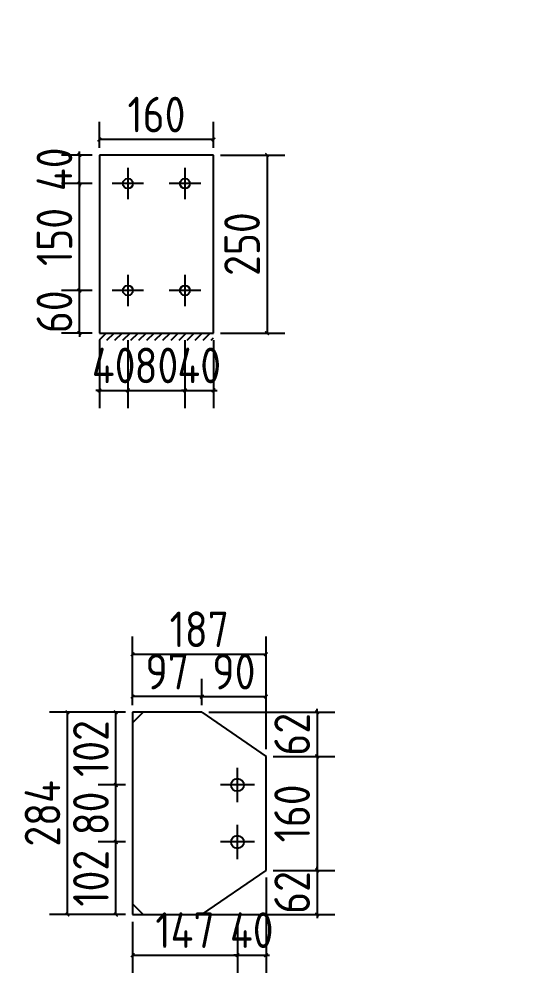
# Model space of a CAD drawing. Extents: x 533809 to 747315, y -17138 to 180511.
# Drawn here: x 666013 to 667465, y 130709 to 133386 of the extents above; entities that cross this region are included whole.
import ezdxf

# ---------------------------------------------------------------- set-up
doc = ezdxf.new("R2010")
doc.units = 0
doc.header["$LTSCALE"] = 1000
doc.header["$MEASUREMENT"] = 0
doc.layers.add('AXIS', color=3, linetype='Continuous')
doc.styles.get("Standard").update_dxf_attribs({"font": 'gbenor.shx', "bigfont": 'gbcbig.shx'})
doc.dimstyles.get("Standard").update_dxf_attribs({"dimscale": 100, "dimtxt": 3.5, "dimasz": 1, "dimexe": 2.5, "dimexo": 3, "dimgap": 1.5, "dimtad": 1, "dimdec": 0, "dimzin": 0, "dimdsep": 46, "dimtxsty": 'Standard', "dimblk": 'ARCHTICK', "dimcen": 0.09, "dimadec": 0, "dimazin": 0, "dimtfac": 1, "dimtdec": 0, "dimtix": 1, "dimtmove": 2, "dimatfit": 3, "dimfxl": 1, "dimtolj": 1, "dimtzin": 0, "dimarcsym": 0})

# ---------------------------------------------------------------- blocks, each defined once
blk = doc.blocks.new('_ArchTick')
at = {"color": 0, "linetype": 'ByBlock', "const_width": 0.4}
blk.add_lwpolyline([(-0.5, -0.5), (0.5, 0.5)], dxfattribs=at)
blk = doc.blocks.new('*D1177')
at = {"layer": 'AXIS', "color": 3, "lineweight": -2}
for p, q in [((666344.1, 133862), (666314.1, 133561.8)), ((666324, 133661.3), (670777.2, 133216)), ((670797.3, 133416.7), (670767.3, 133116.5))]:
    blk.add_line(p, q, dxfattribs=at)
at = {"layer": 'Defpoints', "color": 0}
for p in [(666354, 133961.5), (670807.2, 133516.2), (670777.2, 133216)]:
    blk.add_point(p, dxfattribs=at)
at = {"layer": 'AXIS', "color": 3, "lineweight": -2, "xscale": 50, "yscale": 50, "zscale": 50}
for p, rotation in [((666324, 133661.3), 174.2894068624242), ((670777.2, 133216), 354.2894068624242)]:
    blk.add_blockref('_ArchTick', p, dxfattribs=dict(at, rotation=rotation))
at = {"layer": 'AXIS', "color": 0, "insert": (668568.5, 133617.7), "char_height": 150, "attachment_point": 5, "rotation": 354.2894}
blk.add_mtext('\\A1;右下翼板 4475', dxfattribs=at)
blk = doc.blocks.new('*D1188')
at = {"color": 3, "lineweight": -2}
for p, q in [((666238.2, 132484.8), (666238.2, 132294.2)), ((666318.2, 132484.8), (666318.2, 132294.2)), ((666238.2, 132344.2), (666228.2, 132344.2)), ((666238.2, 132344.2), (666318.2, 132344.2)), ((666318.2, 132344.2), (666328.2, 132344.2))]:
    blk.add_line(p, q, dxfattribs=at)
at = {"layer": 'Defpoints', "color": 0}
for p in [(666238.2, 132504.8), (666318.2, 132504.8), (666318.2, 132344.2)]:
    blk.add_point(p, dxfattribs=at)
at = {"color": 3, "lineweight": -2, "xscale": 10, "yscale": 10, "zscale": 10}
blk.add_blockref('_ArchTick', (666238.2, 132344.2), dxfattribs=at)
at = {"color": 3, "lineweight": -2, "xscale": 10, "yscale": 10, "zscale": 10, "rotation": 180}
blk.add_blockref('_ArchTick', (666318.2, 132344.2), dxfattribs=at)
at = {"color": 0, "insert": (666278.2, 132414.2), "char_height": 100, "attachment_point": 5}
blk.add_mtext('\\A1;40', dxfattribs=at)
blk = doc.blocks.new('*D1157')
at = {"color": 3, "lineweight": -2}
for p, q in [((666318.2, 132484.8), (666318.2, 132294.2)), ((666478.2, 132484.8), (666478.2, 132294.2)), ((666318.2, 132344.2), (666478.2, 132344.2))]:
    blk.add_line(p, q, dxfattribs=at)
at = {"layer": 'Defpoints', "color": 0}
for p in [(666318.2, 132504.8), (666478.2, 132504.8), (666478.2, 132344.2)]:
    blk.add_point(p, dxfattribs=at)
at = {"color": 3, "lineweight": -2, "xscale": 10, "yscale": 10, "zscale": 10, "rotation": 180}
blk.add_blockref('_ArchTick', (666318.2, 132344.2), dxfattribs=at)
at = {"color": 3, "lineweight": -2, "xscale": 10, "yscale": 10, "zscale": 10}
blk.add_blockref('_ArchTick', (666478.2, 132344.2), dxfattribs=at)
at = {"color": 0, "insert": (666398.2, 132414.2), "char_height": 100, "attachment_point": 5}
blk.add_mtext('\\A1;80', dxfattribs=at)
blk = doc.blocks.new('*D1158')
at = {"color": 3, "lineweight": -2}
for p, q in [((666478.2, 132484.8), (666478.2, 132294.2)), ((666558.2, 132484.8), (666558.2, 132294.2)), ((666478.2, 132344.2), (666468.2, 132344.2)), ((666478.2, 132344.2), (666558.2, 132344.2)), ((666558.2, 132344.2), (666568.2, 132344.2))]:
    blk.add_line(p, q, dxfattribs=at)
at = {"layer": 'Defpoints', "color": 0}
for p in [(666478.2, 132504.8), (666558.2, 132504.8), (666558.2, 132344.2)]:
    blk.add_point(p, dxfattribs=at)
at = {"color": 3, "lineweight": -2, "xscale": 10, "yscale": 10, "zscale": 10}
blk.add_blockref('_ArchTick', (666478.2, 132344.2), dxfattribs=at)
at = {"color": 3, "lineweight": -2, "xscale": 10, "yscale": 10, "zscale": 10, "rotation": 180}
blk.add_blockref('_ArchTick', (666558.2, 132344.2), dxfattribs=at)
at = {"color": 0, "insert": (666518.2, 132414.2), "char_height": 100, "attachment_point": 5}
blk.add_mtext('\\A1;40', dxfattribs=at)
blk = doc.blocks.new('*D1159')
at = {"color": 3, "lineweight": -2}
for p, q in [((666182.1, 132624.8), (666182.1, 132634.8)), ((666218.2, 132624.8), (666132.1, 132624.8)), ((666182.1, 132504.8), (666182.1, 132624.8)), ((666218.2, 132504.8), (666132.1, 132504.8)), ((666182.1, 132504.8), (666182.1, 132494.8))]:
    blk.add_line(p, q, dxfattribs=at)
at = {"layer": 'Defpoints', "color": 0}
for p in [(666182.1, 132624.8), (666238.2, 132624.8), (666238.2, 132504.8)]:
    blk.add_point(p, dxfattribs=at)
at = {"color": 3, "lineweight": -2, "xscale": 10, "yscale": 10, "zscale": 10}
for p, rotation in [((666182.1, 132624.8), 270), ((666182.1, 132504.8), 90)]:
    blk.add_blockref('_ArchTick', p, dxfattribs=dict(at, rotation=rotation))
at = {"color": 0, "insert": (666112.1, 132564.8), "char_height": 100, "attachment_point": 5, "rotation": 90}
blk.add_mtext('\\A1;60', dxfattribs=at)
blk = doc.blocks.new('*D1160')
at = {"color": 3, "lineweight": -2}
for p, q in [((666218.2, 132924.8), (666132.1, 132924.8)), ((666182.1, 132624.8), (666182.1, 132924.8)), ((666218.2, 132624.8), (666132.1, 132624.8))]:
    blk.add_line(p, q, dxfattribs=at)
at = {"layer": 'Defpoints', "color": 0}
for p in [(666182.1, 132924.8), (666238.2, 132924.8), (666238.2, 132624.8)]:
    blk.add_point(p, dxfattribs=at)
at = {"color": 3, "lineweight": -2, "xscale": 10, "yscale": 10, "zscale": 10}
for p, rotation in [((666182.1, 132924.8), 90), ((666182.1, 132624.8), 270)]:
    blk.add_blockref('_ArchTick', p, dxfattribs=dict(at, rotation=rotation))
at = {"color": 0, "insert": (666112.1, 132774.8), "char_height": 100, "attachment_point": 5, "rotation": 90}
blk.add_mtext('\\A1;150', dxfattribs=at)
blk = doc.blocks.new('*D1189')
at = {"color": 3, "lineweight": -2}
for p, q in [((666218.2, 133004.8), (666132.1, 133004.8)), ((666182.1, 133004.8), (666182.1, 133014.8)), ((666182.1, 132924.8), (666182.1, 133004.8)), ((666218.2, 132924.8), (666132.1, 132924.8)), ((666182.1, 132924.8), (666182.1, 132914.8))]:
    blk.add_line(p, q, dxfattribs=at)
at = {"layer": 'Defpoints', "color": 0}
for p in [(666182.1, 133004.8), (666238.2, 133004.8), (666238.2, 132924.8)]:
    blk.add_point(p, dxfattribs=at)
at = {"color": 3, "lineweight": -2, "xscale": 10, "yscale": 10, "zscale": 10}
for p, rotation in [((666182.1, 133004.8), 270), ((666182.1, 132924.8), 90)]:
    blk.add_blockref('_ArchTick', p, dxfattribs=dict(at, rotation=rotation))
at = {"color": 0, "insert": (666112.1, 132964.8), "char_height": 100, "attachment_point": 5, "rotation": 90}
blk.add_mtext('\\A1;40', dxfattribs=at)
blk = doc.blocks.new('*D1190')
at = {"color": 3, "lineweight": -2}
for p, q in [((666238.2, 133024.8), (666238.2, 133098.4)), ((666558.2, 133024.8), (666558.2, 133098.4)), ((666558.2, 133048.4), (666238.2, 133048.4))]:
    blk.add_line(p, q, dxfattribs=at)
at = {"layer": 'Defpoints', "color": 0}
for p in [(666238.2, 133048.4), (666238.2, 133004.8), (666558.2, 133004.8)]:
    blk.add_point(p, dxfattribs=at)
at = {"color": 3, "lineweight": -2, "xscale": 10, "yscale": 10, "zscale": 10, "rotation": 180}
blk.add_blockref('_ArchTick', (666238.2, 133048.4), dxfattribs=at)
at = {"color": 3, "lineweight": -2, "xscale": 10, "yscale": 10, "zscale": 10}
blk.add_blockref('_ArchTick', (666558.2, 133048.4), dxfattribs=at)
at = {"color": 0, "insert": (666398.2, 133118.4), "char_height": 100, "attachment_point": 5}
blk.add_mtext('\\A1;160', dxfattribs=at)
blk = doc.blocks.new('*D1161')
at = {"color": 3, "lineweight": -2}
for p, q in [((666578.2, 133004.8), (666758.3, 133004.8)), ((666708.3, 133004.8), (666708.3, 132504.8)), ((666578.2, 132504.8), (666758.3, 132504.8))]:
    blk.add_line(p, q, dxfattribs=at)
at = {"layer": 'Defpoints', "color": 0}
for p in [(666558.2, 133004.8), (666558.2, 132504.8), (666708.3, 132504.8)]:
    blk.add_point(p, dxfattribs=at)
at = {"color": 3, "lineweight": -2, "xscale": 10, "yscale": 10, "zscale": 10}
for p, rotation in [((666708.3, 133004.8), 90), ((666708.3, 132504.8), 270)]:
    blk.add_blockref('_ArchTick', p, dxfattribs=dict(at, rotation=rotation))
at = {"color": 0, "insert": (666638.3, 132754.8), "char_height": 100, "attachment_point": 5, "rotation": 90}
blk.add_mtext('\\A1;250', dxfattribs=at)
blk = doc.blocks.new('*D2214')
at = {"color": 3, "lineweight": -2}
for p, q in [((666311.4, 131076.9), (666234.4, 131076.9)), ((666284.4, 130872.9), (666284.4, 131076.9)), ((666311.4, 130872.9), (666234.4, 130872.9))]:
    blk.add_line(p, q, dxfattribs=at)
at = {"layer": 'Defpoints', "color": 0}
for p in [(666284.4, 131076.9), (666331.4, 131076.9), (666331.4, 130872.9)]:
    blk.add_point(p, dxfattribs=at)
at = {"color": 3, "lineweight": -2, "xscale": 10, "yscale": 10, "zscale": 10}
for p, rotation in [((666284.4, 131076.9), 90), ((666284.4, 130872.9), 270)]:
    blk.add_blockref('_ArchTick', p, dxfattribs=dict(at, rotation=rotation))
at = {"color": 0, "insert": (666214.4, 130974.9), "char_height": 100, "attachment_point": 5, "rotation": 90}
blk.add_mtext('\\A1;102', dxfattribs=at)
blk = doc.blocks.new('*D2202')
at = {"color": 3, "lineweight": -2}
for p, q in [((666311.4, 131236.9), (666234.4, 131236.9)), ((666284.4, 131076.9), (666284.4, 131236.9)), ((666311.4, 131076.9), (666234.4, 131076.9))]:
    blk.add_line(p, q, dxfattribs=at)
at = {"layer": 'Defpoints', "color": 0}
for p in [(666284.4, 131236.9), (666331.4, 131236.9), (666331.4, 131076.9)]:
    blk.add_point(p, dxfattribs=at)
at = {"color": 3, "lineweight": -2, "xscale": 10, "yscale": 10, "zscale": 10}
for p, rotation in [((666284.4, 131236.9), 90), ((666284.4, 131076.9), 270)]:
    blk.add_blockref('_ArchTick', p, dxfattribs=dict(at, rotation=rotation))
at = {"color": 0, "insert": (666214.4, 131156.9), "char_height": 100, "attachment_point": 5, "rotation": 90}
blk.add_mtext('\\A1;80', dxfattribs=at)
blk = doc.blocks.new('*D2215')
at = {"color": 3, "lineweight": -2}
for p, q in [((666311.4, 131440.9), (666234.4, 131440.9)), ((666284.4, 131236.9), (666284.4, 131440.9)), ((666311.4, 131236.9), (666234.4, 131236.9))]:
    blk.add_line(p, q, dxfattribs=at)
at = {"layer": 'Defpoints', "color": 0}
for p in [(666284.4, 131440.9), (666331.4, 131440.9), (666331.4, 131236.9)]:
    blk.add_point(p, dxfattribs=at)
at = {"color": 3, "lineweight": -2, "xscale": 10, "yscale": 10, "zscale": 10}
for p, rotation in [((666284.4, 131440.9), 90), ((666284.4, 131236.9), 270)]:
    blk.add_blockref('_ArchTick', p, dxfattribs=dict(at, rotation=rotation))
at = {"color": 0, "insert": (666214.4, 131338.9), "char_height": 100, "attachment_point": 5, "rotation": 90}
blk.add_mtext('\\A1;102', dxfattribs=at)
blk = doc.blocks.new('*D2203')
at = {"color": 3, "lineweight": -2}
for p, q in [((666331.4, 130852.9), (666331.4, 130709.2)), ((666625.4, 130852.9), (666625.4, 130709.2)), ((666331.4, 130759.2), (666625.4, 130759.2))]:
    blk.add_line(p, q, dxfattribs=at)
at = {"layer": 'Defpoints', "color": 0}
for p in [(666331.4, 130872.9), (666625.4, 130872.9), (666625.4, 130759.2)]:
    blk.add_point(p, dxfattribs=at)
at = {"color": 3, "lineweight": -2, "xscale": 10, "yscale": 10, "zscale": 10, "rotation": 180}
blk.add_blockref('_ArchTick', (666331.4, 130759.2), dxfattribs=at)
at = {"color": 3, "lineweight": -2, "xscale": 10, "yscale": 10, "zscale": 10}
blk.add_blockref('_ArchTick', (666625.4, 130759.2), dxfattribs=at)
at = {"color": 0, "insert": (666478.4, 130829.2), "char_height": 100, "attachment_point": 5}
blk.add_mtext('\\A1;147', dxfattribs=at)
blk = doc.blocks.new('*D2204')
at = {"color": 3, "lineweight": -2}
for p, q in [((666705.4, 130976.9), (666705.4, 130709.2)), ((666625.4, 130852.9), (666625.4, 130709.2)), ((666625.4, 130759.2), (666615.4, 130759.2)), ((666625.4, 130759.2), (666705.4, 130759.2)), ((666705.4, 130759.2), (666715.4, 130759.2))]:
    blk.add_line(p, q, dxfattribs=at)
at = {"layer": 'Defpoints', "color": 0}
for p in [(666705.4, 130996.9), (666625.4, 130872.9), (666705.4, 130759.2)]:
    blk.add_point(p, dxfattribs=at)
at = {"color": 3, "lineweight": -2, "xscale": 10, "yscale": 10, "zscale": 10}
blk.add_blockref('_ArchTick', (666625.4, 130759.2), dxfattribs=at)
at = {"color": 3, "lineweight": -2, "xscale": 10, "yscale": 10, "zscale": 10, "rotation": 180}
blk.add_blockref('_ArchTick', (666705.4, 130759.2), dxfattribs=at)
at = {"color": 0, "insert": (666665.4, 130829.2), "char_height": 100, "attachment_point": 5}
blk.add_mtext('\\A1;40', dxfattribs=at)
blk = doc.blocks.new('*D2216')
at = {"color": 3, "lineweight": -2}
for p, q in [((666331.4, 131460.9), (666331.4, 131534.8)), ((666525.4, 131460.9), (666525.4, 131534.8)), ((666525.4, 131484.8), (666331.4, 131484.8))]:
    blk.add_line(p, q, dxfattribs=at)
at = {"layer": 'Defpoints', "color": 0}
for p in [(666331.4, 131484.8), (666331.4, 131440.9), (666525.4, 131440.9)]:
    blk.add_point(p, dxfattribs=at)
at = {"color": 3, "lineweight": -2, "xscale": 10, "yscale": 10, "zscale": 10, "rotation": 180}
blk.add_blockref('_ArchTick', (666331.4, 131484.8), dxfattribs=at)
at = {"color": 3, "lineweight": -2, "xscale": 10, "yscale": 10, "zscale": 10}
blk.add_blockref('_ArchTick', (666525.4, 131484.8), dxfattribs=at)
at = {"color": 0, "insert": (666428.4, 131554.8), "char_height": 100, "attachment_point": 5}
blk.add_mtext('\\A1;97', dxfattribs=at)
blk = doc.blocks.new('*D2217')
at = {"color": 3, "lineweight": -2}
for p, q in [((666311.4, 131440.9), (666098.7, 131440.9)), ((666148.7, 130872.9), (666148.7, 131440.9)), ((666311.4, 130872.9), (666098.7, 130872.9))]:
    blk.add_line(p, q, dxfattribs=at)
at = {"layer": 'Defpoints', "color": 0}
for p in [(666148.7, 131440.9), (666331.4, 131440.9), (666331.4, 130872.9)]:
    blk.add_point(p, dxfattribs=at)
at = {"color": 3, "lineweight": -2, "xscale": 10, "yscale": 10, "zscale": 10}
for p, rotation in [((666148.7, 131440.9), 90), ((666148.7, 130872.9), 270)]:
    blk.add_blockref('_ArchTick', p, dxfattribs=dict(at, rotation=rotation))
at = {"color": 0, "insert": (666078.7, 131156.9), "char_height": 100, "attachment_point": 5, "rotation": 90}
blk.add_mtext('\\A1;284', dxfattribs=at)
blk = doc.blocks.new('*D2218')
at = {"color": 3, "lineweight": -2}
for p, q in [((666525.4, 131460.9), (666525.4, 131534.8)), ((666705.4, 131336.9), (666705.4, 131534.8)), ((666525.4, 131484.8), (666705.4, 131484.8))]:
    blk.add_line(p, q, dxfattribs=at)
at = {"layer": 'Defpoints', "color": 0}
for p in [(666705.4, 131484.8), (666525.4, 131440.9), (666705.4, 131316.9)]:
    blk.add_point(p, dxfattribs=at)
at = {"color": 3, "lineweight": -2, "xscale": 10, "yscale": 10, "zscale": 10, "rotation": 180}
blk.add_blockref('_ArchTick', (666525.4, 131484.8), dxfattribs=at)
at = {"color": 3, "lineweight": -2, "xscale": 10, "yscale": 10, "zscale": 10}
blk.add_blockref('_ArchTick', (666705.4, 131484.8), dxfattribs=at)
at = {"color": 0, "insert": (666615.4, 131554.8), "char_height": 100, "attachment_point": 5}
blk.add_mtext('\\A1;90', dxfattribs=at)
blk = doc.blocks.new('*D2219')
at = {"color": 3, "lineweight": -2}
for p, q in [((666848.7, 131440.9), (666848.7, 131450.9)), ((666545.4, 131440.9), (666898.7, 131440.9)), ((666848.7, 131440.9), (666848.7, 131316.9)), ((666725.4, 131316.9), (666898.7, 131316.9)), ((666848.7, 131316.9), (666848.7, 131306.9))]:
    blk.add_line(p, q, dxfattribs=at)
at = {"layer": 'Defpoints', "color": 0}
for p in [(666525.4, 131440.9), (666705.4, 131316.9), (666848.7, 131316.9)]:
    blk.add_point(p, dxfattribs=at)
at = {"color": 3, "lineweight": -2, "xscale": 10, "yscale": 10, "zscale": 10}
for p, rotation in [((666848.7, 131440.9), 270), ((666848.7, 131316.9), 90)]:
    blk.add_blockref('_ArchTick', p, dxfattribs=dict(at, rotation=rotation))
at = {"color": 0, "insert": (666778.7, 131378.9), "char_height": 100, "attachment_point": 5, "rotation": 90}
blk.add_mtext('\\A1;62', dxfattribs=at)
blk = doc.blocks.new('*D2220')
at = {"color": 3, "lineweight": -2}
for p, q in [((666725.4, 131316.9), (666898.7, 131316.9)), ((666848.7, 131316.9), (666848.7, 130996.9)), ((666725.4, 130996.9), (666898.7, 130996.9))]:
    blk.add_line(p, q, dxfattribs=at)
at = {"layer": 'Defpoints', "color": 0}
for p in [(666705.4, 131316.9), (666705.4, 130996.9), (666848.7, 130996.9)]:
    blk.add_point(p, dxfattribs=at)
at = {"color": 3, "lineweight": -2, "xscale": 10, "yscale": 10, "zscale": 10}
for p, rotation in [((666848.7, 131316.9), 90), ((666848.7, 130996.9), 270)]:
    blk.add_blockref('_ArchTick', p, dxfattribs=dict(at, rotation=rotation))
at = {"color": 0, "insert": (666778.7, 131156.9), "char_height": 100, "attachment_point": 5, "rotation": 90}
blk.add_mtext('\\A1;160', dxfattribs=at)
blk = doc.blocks.new('*D2221')
at = {"color": 3, "lineweight": -2}
for p, q in [((666725.4, 130996.9), (666898.7, 130996.9)), ((666848.7, 130996.9), (666848.7, 131006.9)), ((666848.7, 130996.9), (666848.7, 130872.9)), ((666545.4, 130872.9), (666898.7, 130872.9)), ((666848.7, 130872.9), (666848.7, 130862.9))]:
    blk.add_line(p, q, dxfattribs=at)
at = {"layer": 'Defpoints', "color": 0}
for p in [(666705.4, 130996.9), (666525.4, 130872.9), (666848.7, 130872.9)]:
    blk.add_point(p, dxfattribs=at)
at = {"color": 3, "lineweight": -2, "xscale": 10, "yscale": 10, "zscale": 10}
for p, rotation in [((666848.7, 130996.9), 270), ((666848.7, 130872.9), 90)]:
    blk.add_blockref('_ArchTick', p, dxfattribs=dict(at, rotation=rotation))
at = {"color": 0, "insert": (666778.7, 130934.9), "char_height": 100, "attachment_point": 5, "rotation": 90}
blk.add_mtext('\\A1;62', dxfattribs=at)
blk = doc.blocks.new('*D2205')
at = {"color": 3, "lineweight": -2}
for p, q in [((666331.4, 131460.9), (666331.4, 131653.6)), ((666705.4, 131336.9), (666705.4, 131653.6)), ((666331.4, 131603.6), (666705.4, 131603.6))]:
    blk.add_line(p, q, dxfattribs=at)
at = {"layer": 'Defpoints', "color": 0}
for p in [(666705.4, 131603.6), (666331.4, 131440.9), (666705.4, 131316.9)]:
    blk.add_point(p, dxfattribs=at)
at = {"color": 3, "lineweight": -2, "xscale": 10, "yscale": 10, "zscale": 10, "rotation": 180}
blk.add_blockref('_ArchTick', (666331.4, 131603.6), dxfattribs=at)
at = {"color": 3, "lineweight": -2, "xscale": 10, "yscale": 10, "zscale": 10}
blk.add_blockref('_ArchTick', (666705.4, 131603.6), dxfattribs=at)
at = {"color": 0, "insert": (666518.4, 131673.6), "char_height": 100, "attachment_point": 5}
blk.add_mtext('\\A1;187', dxfattribs=at)
blk = doc.blocks.new('*D2206')
at = {"color": 3, "lineweight": -2}
for p, q in [((666311.4, 131076.9), (666234.4, 131076.9)), ((666284.4, 130872.9), (666284.4, 131076.9)), ((666311.4, 130872.9), (666234.4, 130872.9))]:
    blk.add_line(p, q, dxfattribs=at)
at = {"layer": 'Defpoints', "color": 0}
for p in [(666284.4, 131076.9), (666331.4, 131076.9), (666331.4, 130872.9)]:
    blk.add_point(p, dxfattribs=at)
at = {"color": 3, "lineweight": -2, "xscale": 10, "yscale": 10, "zscale": 10}
for p, rotation in [((666284.4, 131076.9), 90), ((666284.4, 130872.9), 270)]:
    blk.add_blockref('_ArchTick', p, dxfattribs=dict(at, rotation=rotation))
at = {"color": 0, "insert": (666214.4, 130974.9), "char_height": 100, "attachment_point": 5, "rotation": 90}
blk.add_mtext('\\A1;102', dxfattribs=at)
blk = doc.blocks.new('*D2198')
at = {"color": 3, "lineweight": -2}
for p, q in [((666311.4, 131236.9), (666234.4, 131236.9)), ((666284.4, 131076.9), (666284.4, 131236.9)), ((666311.4, 131076.9), (666234.4, 131076.9))]:
    blk.add_line(p, q, dxfattribs=at)
at = {"layer": 'Defpoints', "color": 0}
for p in [(666284.4, 131236.9), (666331.4, 131236.9), (666331.4, 131076.9)]:
    blk.add_point(p, dxfattribs=at)
at = {"color": 3, "lineweight": -2, "xscale": 10, "yscale": 10, "zscale": 10}
for p, rotation in [((666284.4, 131236.9), 90), ((666284.4, 131076.9), 270)]:
    blk.add_blockref('_ArchTick', p, dxfattribs=dict(at, rotation=rotation))
at = {"color": 0, "insert": (666214.4, 131156.9), "char_height": 100, "attachment_point": 5, "rotation": 90}
blk.add_mtext('\\A1;80', dxfattribs=at)
blk = doc.blocks.new('*D2207')
at = {"color": 3, "lineweight": -2}
for p, q in [((666311.4, 131440.9), (666234.4, 131440.9)), ((666284.4, 131236.9), (666284.4, 131440.9)), ((666311.4, 131236.9), (666234.4, 131236.9))]:
    blk.add_line(p, q, dxfattribs=at)
at = {"layer": 'Defpoints', "color": 0}
for p in [(666284.4, 131440.9), (666331.4, 131440.9), (666331.4, 131236.9)]:
    blk.add_point(p, dxfattribs=at)
at = {"color": 3, "lineweight": -2, "xscale": 10, "yscale": 10, "zscale": 10}
for p, rotation in [((666284.4, 131440.9), 90), ((666284.4, 131236.9), 270)]:
    blk.add_blockref('_ArchTick', p, dxfattribs=dict(at, rotation=rotation))
at = {"color": 0, "insert": (666214.4, 131338.9), "char_height": 100, "attachment_point": 5, "rotation": 90}
blk.add_mtext('\\A1;102', dxfattribs=at)
blk = doc.blocks.new('*D2199')
at = {"color": 3, "lineweight": -2}
for p, q in [((666331.4, 130852.9), (666331.4, 130709.2)), ((666625.4, 130852.9), (666625.4, 130709.2)), ((666331.4, 130759.2), (666625.4, 130759.2))]:
    blk.add_line(p, q, dxfattribs=at)
at = {"layer": 'Defpoints', "color": 0}
for p in [(666331.4, 130872.9), (666625.4, 130872.9), (666625.4, 130759.2)]:
    blk.add_point(p, dxfattribs=at)
at = {"color": 3, "lineweight": -2, "xscale": 10, "yscale": 10, "zscale": 10, "rotation": 180}
blk.add_blockref('_ArchTick', (666331.4, 130759.2), dxfattribs=at)
at = {"color": 3, "lineweight": -2, "xscale": 10, "yscale": 10, "zscale": 10}
blk.add_blockref('_ArchTick', (666625.4, 130759.2), dxfattribs=at)
at = {"color": 0, "insert": (666478.4, 130829.2), "char_height": 100, "attachment_point": 5}
blk.add_mtext('\\A1;147', dxfattribs=at)
blk = doc.blocks.new('*D2200')
at = {"color": 3, "lineweight": -2}
for p, q in [((666705.4, 130976.9), (666705.4, 130709.2)), ((666625.4, 130852.9), (666625.4, 130709.2)), ((666625.4, 130759.2), (666615.4, 130759.2)), ((666625.4, 130759.2), (666705.4, 130759.2)), ((666705.4, 130759.2), (666715.4, 130759.2))]:
    blk.add_line(p, q, dxfattribs=at)
at = {"layer": 'Defpoints', "color": 0}
for p in [(666705.4, 130996.9), (666625.4, 130872.9), (666705.4, 130759.2)]:
    blk.add_point(p, dxfattribs=at)
at = {"color": 3, "lineweight": -2, "xscale": 10, "yscale": 10, "zscale": 10}
blk.add_blockref('_ArchTick', (666625.4, 130759.2), dxfattribs=at)
at = {"color": 3, "lineweight": -2, "xscale": 10, "yscale": 10, "zscale": 10, "rotation": 180}
blk.add_blockref('_ArchTick', (666705.4, 130759.2), dxfattribs=at)
at = {"color": 0, "insert": (666665.4, 130829.2), "char_height": 100, "attachment_point": 5}
blk.add_mtext('\\A1;40', dxfattribs=at)
blk = doc.blocks.new('*D2208')
at = {"color": 3, "lineweight": -2}
for p, q in [((666331.4, 131460.9), (666331.4, 131534.8)), ((666525.4, 131460.9), (666525.4, 131534.8)), ((666525.4, 131484.8), (666331.4, 131484.8))]:
    blk.add_line(p, q, dxfattribs=at)
at = {"layer": 'Defpoints', "color": 0}
for p in [(666331.4, 131484.8), (666331.4, 131440.9), (666525.4, 131440.9)]:
    blk.add_point(p, dxfattribs=at)
at = {"color": 3, "lineweight": -2, "xscale": 10, "yscale": 10, "zscale": 10, "rotation": 180}
blk.add_blockref('_ArchTick', (666331.4, 131484.8), dxfattribs=at)
at = {"color": 3, "lineweight": -2, "xscale": 10, "yscale": 10, "zscale": 10}
blk.add_blockref('_ArchTick', (666525.4, 131484.8), dxfattribs=at)
at = {"color": 0, "insert": (666428.4, 131554.8), "char_height": 100, "attachment_point": 5}
blk.add_mtext('\\A1;97', dxfattribs=at)
blk = doc.blocks.new('*D2209')
at = {"color": 3, "lineweight": -2}
for p, q in [((666311.4, 131440.9), (666098.7, 131440.9)), ((666148.7, 130872.9), (666148.7, 131440.9)), ((666311.4, 130872.9), (666098.7, 130872.9))]:
    blk.add_line(p, q, dxfattribs=at)
at = {"layer": 'Defpoints', "color": 0}
for p in [(666148.7, 131440.9), (666331.4, 131440.9), (666331.4, 130872.9)]:
    blk.add_point(p, dxfattribs=at)
at = {"color": 3, "lineweight": -2, "xscale": 10, "yscale": 10, "zscale": 10}
for p, rotation in [((666148.7, 131440.9), 90), ((666148.7, 130872.9), 270)]:
    blk.add_blockref('_ArchTick', p, dxfattribs=dict(at, rotation=rotation))
at = {"color": 0, "insert": (666078.7, 131156.9), "char_height": 100, "attachment_point": 5, "rotation": 90}
blk.add_mtext('\\A1;284', dxfattribs=at)
blk = doc.blocks.new('*D2210')
at = {"color": 3, "lineweight": -2}
for p, q in [((666525.4, 131460.9), (666525.4, 131534.8)), ((666705.4, 131336.9), (666705.4, 131534.8)), ((666525.4, 131484.8), (666705.4, 131484.8))]:
    blk.add_line(p, q, dxfattribs=at)
at = {"layer": 'Defpoints', "color": 0}
for p in [(666705.4, 131484.8), (666525.4, 131440.9), (666705.4, 131316.9)]:
    blk.add_point(p, dxfattribs=at)
at = {"color": 3, "lineweight": -2, "xscale": 10, "yscale": 10, "zscale": 10, "rotation": 180}
blk.add_blockref('_ArchTick', (666525.4, 131484.8), dxfattribs=at)
at = {"color": 3, "lineweight": -2, "xscale": 10, "yscale": 10, "zscale": 10}
blk.add_blockref('_ArchTick', (666705.4, 131484.8), dxfattribs=at)
at = {"color": 0, "insert": (666615.4, 131554.8), "char_height": 100, "attachment_point": 5}
blk.add_mtext('\\A1;90', dxfattribs=at)
blk = doc.blocks.new('*D2211')
at = {"color": 3, "lineweight": -2}
for p, q in [((666848.7, 131440.9), (666848.7, 131450.9)), ((666545.4, 131440.9), (666898.7, 131440.9)), ((666848.7, 131440.9), (666848.7, 131316.9)), ((666725.4, 131316.9), (666898.7, 131316.9)), ((666848.7, 131316.9), (666848.7, 131306.9))]:
    blk.add_line(p, q, dxfattribs=at)
at = {"layer": 'Defpoints', "color": 0}
for p in [(666525.4, 131440.9), (666705.4, 131316.9), (666848.7, 131316.9)]:
    blk.add_point(p, dxfattribs=at)
at = {"color": 3, "lineweight": -2, "xscale": 10, "yscale": 10, "zscale": 10}
for p, rotation in [((666848.7, 131440.9), 270), ((666848.7, 131316.9), 90)]:
    blk.add_blockref('_ArchTick', p, dxfattribs=dict(at, rotation=rotation))
at = {"color": 0, "insert": (666778.7, 131378.9), "char_height": 100, "attachment_point": 5, "rotation": 90}
blk.add_mtext('\\A1;62', dxfattribs=at)
blk = doc.blocks.new('*D2212')
at = {"color": 3, "lineweight": -2}
for p, q in [((666725.4, 131316.9), (666898.7, 131316.9)), ((666848.7, 131316.9), (666848.7, 130996.9)), ((666725.4, 130996.9), (666898.7, 130996.9))]:
    blk.add_line(p, q, dxfattribs=at)
at = {"layer": 'Defpoints', "color": 0}
for p in [(666705.4, 131316.9), (666705.4, 130996.9), (666848.7, 130996.9)]:
    blk.add_point(p, dxfattribs=at)
at = {"color": 3, "lineweight": -2, "xscale": 10, "yscale": 10, "zscale": 10}
for p, rotation in [((666848.7, 131316.9), 90), ((666848.7, 130996.9), 270)]:
    blk.add_blockref('_ArchTick', p, dxfattribs=dict(at, rotation=rotation))
at = {"color": 0, "insert": (666778.7, 131156.9), "char_height": 100, "attachment_point": 5, "rotation": 90}
blk.add_mtext('\\A1;160', dxfattribs=at)
blk = doc.blocks.new('*D2213')
at = {"color": 3, "lineweight": -2}
for p, q in [((666725.4, 130996.9), (666898.7, 130996.9)), ((666848.7, 130996.9), (666848.7, 131006.9)), ((666848.7, 130996.9), (666848.7, 130872.9)), ((666545.4, 130872.9), (666898.7, 130872.9)), ((666848.7, 130872.9), (666848.7, 130862.9))]:
    blk.add_line(p, q, dxfattribs=at)
at = {"layer": 'Defpoints', "color": 0}
for p in [(666705.4, 130996.9), (666525.4, 130872.9), (666848.7, 130872.9)]:
    blk.add_point(p, dxfattribs=at)
at = {"color": 3, "lineweight": -2, "xscale": 10, "yscale": 10, "zscale": 10}
for p, rotation in [((666848.7, 130996.9), 270), ((666848.7, 130872.9), 90)]:
    blk.add_blockref('_ArchTick', p, dxfattribs=dict(at, rotation=rotation))
at = {"color": 0, "insert": (666778.7, 130934.9), "char_height": 100, "attachment_point": 5, "rotation": 90}
blk.add_mtext('\\A1;62', dxfattribs=at)
blk = doc.blocks.new('*D2201')
at = {"color": 3, "lineweight": -2}
for p, q in [((666331.4, 131460.9), (666331.4, 131653.6)), ((666705.4, 131336.9), (666705.4, 131653.6)), ((666331.4, 131603.6), (666705.4, 131603.6))]:
    blk.add_line(p, q, dxfattribs=at)
at = {"layer": 'Defpoints', "color": 0}
for p in [(666705.4, 131603.6), (666331.4, 131440.9), (666705.4, 131316.9)]:
    blk.add_point(p, dxfattribs=at)
at = {"color": 3, "lineweight": -2, "xscale": 10, "yscale": 10, "zscale": 10, "rotation": 180}
blk.add_blockref('_ArchTick', (666331.4, 131603.6), dxfattribs=at)
at = {"color": 3, "lineweight": -2, "xscale": 10, "yscale": 10, "zscale": 10}
blk.add_blockref('_ArchTick', (666705.4, 131603.6), dxfattribs=at)
at = {"color": 0, "insert": (666518.4, 131673.6), "char_height": 100, "attachment_point": 5}
blk.add_mtext('\\A1;187', dxfattribs=at)

msp = doc.modelspace()

# ---------------------------------------------------------------- hatches: boundary and pattern name
h = msp.add_hatch()
h.set_pattern_fill('ANSI31', color=256, scale=10, style=0)
h.set_pattern_definition([(45, (183653.482, -62797.812), (-11.22532015, 11.22532015), [])])
h.paths.add_polyline_path([(666558.2, 132504.8), (666547.9, 132504.8), (666558.2, 132491.5)], flags=17)
h.paths.add_polyline_path([(666547.9, 132504.8), (666238.2, 132504.8), (666238.2, 132484.8), (666558.2, 132484.8), (666558.2, 132491.5)])

# ---------------------------------------------------------------- linework, layer by layer
for p, q in [((666238.2, 133004.8), (666238.2, 132504.8)), ((666558.2, 133004.8), (666238.2, 133004.8)), ((666558.2, 132504.8), (666558.2, 133004.8)), ((666318.2, 132968.8), (666318.2, 132880.8)), ((666478.2, 132968.8), (666478.2, 132880.8)), ((666362.2, 132924.8), (666274.2, 132924.8)), ((666522.2, 132924.8), (666434.2, 132924.8)), ((666318.2, 132668.8), (666318.2, 132580.8)), ((666478.2, 132668.8), (666478.2, 132580.8)), ((666362.2, 132624.8), (666274.2, 132624.8)), ((666522.2, 132624.8), (666434.2, 132624.8)), ((666238.2, 132504.8), (666558.2, 132504.8)), ((666331.4, 131440.9), (666331.4, 130872.9)), ((666525.4, 131440.9), (666331.4, 131440.9)), ((666331.4, 131410.9), (666361.4, 131440.9)), ((666331.4, 131440.9), (666331.4, 130872.9)), ((666525.4, 131440.9), (666331.4, 131440.9)), ((666331.4, 131410.9), (666361.4, 131440.9)), ((666525.4, 131440.9), (666705.4, 131316.9)), ((666525.4, 131440.9), (666705.4, 131316.9)), ((666705.4, 130996.9), (666705.4, 131316.9)), ((666705.4, 130996.9), (666705.4, 131316.9)), ((666625.4, 131188.9), (666625.4, 131284.9)), ((666625.4, 131188.9), (666625.4, 131284.9)), ((666673.4, 131236.9), (666577.4, 131236.9)), ((666673.4, 131236.9), (666577.4, 131236.9)), ((666625.4, 131028.9), (666625.4, 131124.9)), ((666625.4, 131028.9), (666625.4, 131124.9)), ((666673.4, 131076.9), (666577.4, 131076.9)), ((666673.4, 131076.9), (666577.4, 131076.9)), ((666525.4, 130872.9), (666705.4, 130996.9)), ((666525.4, 130872.9), (666705.4, 130996.9)), ((666331.4, 130902.9), (666361.4, 130872.9)), ((666331.4, 130902.9), (666361.4, 130872.9)), ((666331.4, 130872.9), (666525.4, 130872.9)), ((666331.4, 130872.9), (666525.4, 130872.9))]:
    msp.add_line(p, q)
for centre, radius in [((666318.2, 132924.8), 14), ((666478.2, 132924.8), 14), ((666318.2, 132624.8), 14), ((666478.2, 132624.8), 14), ((666625.4, 131236.9), 18), ((666625.4, 131236.9), 18), ((666625.4, 131076.9), 18), ((666625.4, 131076.9), 18)]:
    msp.add_circle(centre, radius)

# ---------------------------------------------------------------- dimensions: what is measured, and where the dimension line sits
for p1, p2, distance, picture, middle in [((666558.2, 133004.8), (666238.2, 133004.8), -43.6, '*D1190', (666398.2, 133118.4)), ((666558.2, 133004.8), (666558.2, 132504.8), 150, '*D1161', (666638.3, 132754.8)), ((666525.4, 131440.9), (666331.4, 131440.9), -43.9, '*D2216', (666428.4, 131554.8)), ((666525.4, 131440.9), (666331.4, 131440.9), -43.9, '*D2208', (666428.4, 131554.8)), ((666331.4, 130872.9), (666331.4, 131440.9), 182.7, '*D2217', (666078.7, 131156.9)), ((666331.4, 130872.9), (666331.4, 131440.9), 182.7, '*D2209', (666078.7, 131156.9))]:
    dim = msp.add_aligned_dim(p1=p1, p2=p2, distance=distance, dimstyle='Standard', override={"dimtxt": 1, "dimasz": 0.1, "dimexe": 0.5, "dimexo": 0.2, "dimgap": 0.2, "dimlfac": 0.5, "dimclrd": 3, "dimclre": 3})
    dim.commit()
    dim.dimension.update_dxf_attribs({"geometry": picture, "text_midpoint": middle})
for base, p1, p2, picture, middle in [((666182.1, 133004.8), (666238.2, 132924.8), (666238.2, 133004.8), '*D1189', (666112.1, 132964.8)), ((666182.1, 132924.8), (666238.2, 132624.8), (666238.2, 132924.8), '*D1160', (666112.1, 132774.8)), ((666182.1, 132624.8), (666238.2, 132504.8), (666238.2, 132624.8), '*D1159', (666112.1, 132564.8)), ((666284.4, 131440.9), (666331.4, 131236.9), (666331.4, 131440.9), '*D2215', (666214.4, 131338.9)), ((666284.4, 131440.9), (666331.4, 131236.9), (666331.4, 131440.9), '*D2207', (666214.4, 131338.9)), ((666848.7, 131316.9), (666525.4, 131440.9), (666705.4, 131316.9), '*D2219', (666778.7, 131378.9)), ((666848.7, 131316.9), (666525.4, 131440.9), (666705.4, 131316.9), '*D2211', (666778.7, 131378.9)), ((666848.7, 130996.9), (666705.4, 131316.9), (666705.4, 130996.9), '*D2220', (666778.7, 131156.9)), ((666848.7, 130996.9), (666705.4, 131316.9), (666705.4, 130996.9), '*D2212', (666778.7, 131156.9)), ((666284.4, 131236.9), (666331.4, 131076.9), (666331.4, 131236.9), '*D2202', (666214.4, 131156.9)), ((666284.4, 131236.9), (666331.4, 131076.9), (666331.4, 131236.9), '*D2198', (666214.4, 131156.9)), ((666284.4, 131076.9), (666331.4, 130872.9), (666331.4, 131076.9), '*D2214', (666214.4, 130974.9)), ((666284.4, 131076.9), (666331.4, 130872.9), (666331.4, 131076.9), '*D2206', (666214.4, 130974.9)), ((666848.7, 130872.9), (666705.4, 130996.9), (666525.4, 130872.9), '*D2221', (666778.7, 130934.9)), ((666848.7, 130872.9), (666705.4, 130996.9), (666525.4, 130872.9), '*D2213', (666778.7, 130934.9))]:
    dim = msp.add_linear_dim(base=base, p1=p1, p2=p2, angle=90, dimstyle='Standard', override={"dimtxt": 1, "dimasz": 0.1, "dimexe": 0.5, "dimexo": 0.2, "dimgap": 0.2, "dimlfac": 0.5, "dimclrd": 3, "dimclre": 3})
    dim.commit()
    dim.dimension.update_dxf_attribs({"geometry": picture, "text_midpoint": middle})
for base, p1, p2, picture, middle in [((666318.2, 132344.2), (666238.2, 132504.8), (666318.2, 132504.8), '*D1188', (666278.2, 132414.2)), ((666478.2, 132344.2), (666318.2, 132504.8), (666478.2, 132504.8), '*D1157', (666398.2, 132414.2)), ((666558.2, 132344.2), (666478.2, 132504.8), (666558.2, 132504.8), '*D1158', (666518.2, 132414.2)), ((666705.4, 131603.6), (666331.4, 131440.9), (666705.4, 131316.9), '*D2205', (666518.4, 131673.6)), ((666705.4, 131603.6), (666331.4, 131440.9), (666705.4, 131316.9), '*D2201', (666518.4, 131673.6)), ((666705.4, 131484.8), (666525.4, 131440.9), (666705.4, 131316.9), '*D2218', (666615.4, 131554.8)), ((666705.4, 131484.8), (666525.4, 131440.9), (666705.4, 131316.9), '*D2210', (666615.4, 131554.8)), ((666705.4, 130759.2), (666625.4, 130872.9), (666705.4, 130996.9), '*D2204', (666665.4, 130829.2)), ((666705.4, 130759.2), (666625.4, 130872.9), (666705.4, 130996.9), '*D2200', (666665.4, 130829.2)), ((666625.4, 130759.2), (666331.4, 130872.9), (666625.4, 130872.9), '*D2203', (666478.4, 130829.2)), ((666625.4, 130759.2), (666331.4, 130872.9), (666625.4, 130872.9), '*D2199', (666478.4, 130829.2))]:
    dim = msp.add_linear_dim(base=base, p1=p1, p2=p2, dimstyle='Standard', override={"dimtxt": 1, "dimasz": 0.1, "dimexe": 0.5, "dimexo": 0.2, "dimgap": 0.2, "dimlfac": 0.5, "dimclrd": 3, "dimclre": 3})
    dim.commit()
    dim.dimension.update_dxf_attribs({"geometry": picture, "text_midpoint": middle})
at = {"layer": 'AXIS', "color": 0}
dim = msp.add_linear_dim(base=(670777.2, 133216), p1=(666354, 133961.5), p2=(670807.2, 133516.2), angle=174.2894, text='右下翼板 4475', dimstyle='Standard', override={"dimtxt": 1.5, "dimasz": 0.5, "dimexe": 1, "dimexo": 1, "dimgap": 1, "dimclrd": 3, "dimclre": 3}, dxfattribs=at)
dim.commit()
dim.dimension.update_dxf_attribs({"geometry": '*D1177', "text_midpoint": (668568.5, 133617.7)})

doc.saveas('drawing.dxf')
